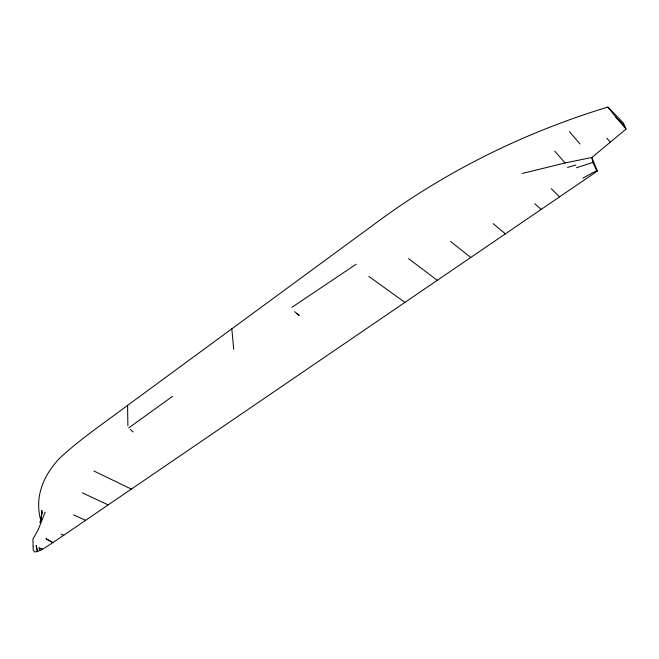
<?xml version="1.0" encoding="UTF-8"?>
<svg xmlns="http://www.w3.org/2000/svg" width="659" height="659" viewBox="0 0 659 659"><rect width="100%" height="100%" fill="white"/><g stroke="black" fill="none" stroke-linecap="round" stroke-linejoin="round"><path stroke-width="0.99" d="M33.238 546.476L33.09 549.763L34.589 551.937L37.423 551.608L42.382 549.351L52.959 542.612L597.367 171.06L591.897 157.476L626.05 129.098L623.274 122.813L607.845 107.063C527.118 131.619 450.352 168.935 382.031 218.533L127.582 405.376C104.624 422.658 80.645 438.672 59.565 458.293C43.576 475.254 34.359 496.482 40.644 519.794M41.814 511.837L41.888 510.47L41.698 513.46M40.949 519.902L41.978 512.191L40.825 520.857M39.869 522.793L40.973 519.218M45.183 512.117L38.313 529.515L32.95 539.087L33.041 546.237M128.744 427.897L172.559 396.339M291.805 307.399L356.124 264.234M582.91 178.144L596.799 170.516L597.367 171.06M522.241 173.474L565.084 162.954L591.897 157.476L592.77 162.46L576.485 167.757M567.514 167.402L575.892 165.038M61.114 534.144L63.709 535.281M73.701 514.918L85.645 520.313M82.35 492.858L108.183 504.926M93.957 471.02L131.363 489.11M40.644 548.445L42.382 549.351L38.897 547.538L40.092 550.586M368.826 276.393L404.914 302.407M408.531 258.592L437.279 280.322M450.558 241.466L470.748 257.48M130.251 429.536L133.242 431.942M493.064 223.59L505.362 233.854M294.622 311.633L299.145 315.406L296.888 313.519M534.779 203.755L541.196 209.397M559.59 196.843L551.303 188.771M607.845 107.063L615.934 117.145L624.732 126.116M554.82 151.166L565.084 162.954M569.409 131.66L580.027 143.975M606.815 138.135L610.045 141.916M615.934 117.145L626.05 129.098M592.77 162.46L596.799 170.516M231.82 328.833L233.698 349.352M127.582 405.376L127.887 425.739M52.959 542.612L46.105 538.823L52.959 542.612M37.423 551.608L36.179 545.537L37.423 551.608"/></g></svg>
